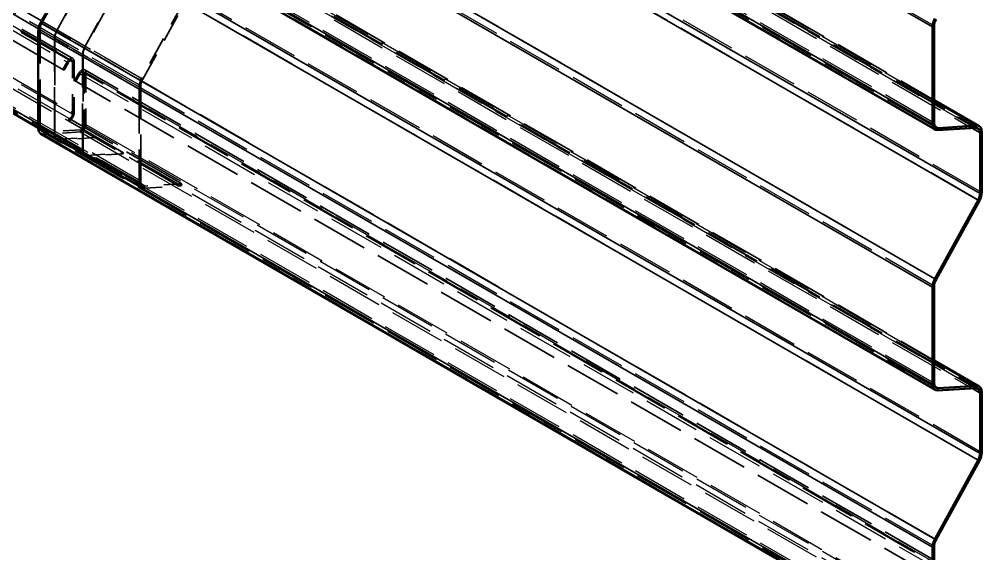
# Model space of a CAD drawing. Header units: inches. Extents: x 0.6 to 33.4, y 0.6 to 21.4.
# Drawn here: x 15.3 to 21.35, y 7.6 to 10.95 of the extents above; entities that cross this region are included whole.
import ezdxf

# ---------------------------------------------------------------- set-up
doc = ezdxf.new("R2010")
doc.units = ezdxf.units.IN
doc.header["$LTSCALE"] = 2
doc.header["$MEASUREMENT"] = 0
doc.linetypes.add('DASHED', pattern=[0.2067, 0.1654, -0.0413])
for name, color, linetype, lineweight in [('Hidden (ANSI)', 7, 'DASHED', 35), ('Hidden Narrow (ANSI)', 7, 'DASHED', 25), ('Visible (ANSI)', 7, 'Continuous', 50), ('Visible Narrow (ANSI)', 7, 'Continuous', 35)]:
    doc.layers.add(name, color=color, linetype=linetype, lineweight=lineweight)

msp = doc.modelspace()

# ---------------------------------------------------------------- linework, layer by layer
at = {"layer": 'Hidden (ANSI)', "color": 5, "ltscale": 1.118771, "true_color": 0x0000ff}
for p, q in [((15.641034, 10.705487), (10.735481, 13.53771)), ((15.633534, 10.692497), (10.727981, 13.524719)), ((15.577779, 10.637496), (10.672226, 13.469718))]:
    msp.add_line(p, q, dxfattribs=at)
at = {"layer": 'Hidden (ANSI)', "ltscale": 1.066696}
for p, q in [((21.060194, 10.272573), (15.447534, 13.513043)), ((15.709792, 13.508803), (21.322452, 10.268332)), ((21.060194, 8.639579), (15.447534, 11.88005)), ((15.709792, 11.87581), (21.322452, 8.635339)), ((21.32044, 7.382225), (15.70778, 10.622696)), ((21.060194, 7.006586), (15.447534, 10.247057))]:
    msp.add_line(p, q, dxfattribs=at)
at = {"layer": 'Hidden (ANSI)', "ltscale": 1.072555}
for p, q in [((15.717292, 13.521793), (21.04725, 10.44454)), ((15.717292, 11.8888), (21.04725, 8.811547))]:
    msp.add_line(p, q, dxfattribs=at)
at = {"layer": 'Hidden (ANSI)', "color": 5, "ltscale": 1.066696, "true_color": 0x0000ff}
msp.add_line((16.080395, 9.908609), (10.467735, 13.14908), dxfattribs=at)
at = {"layer": 'Hidden (ANSI)', "ltscale": 0.537363}
msp.add_line((15.446463, 10.926957), (15.718621, 11.421091), dxfattribs=at)
at = {"layer": 'Hidden (ANSI)', "color": 56, "ltscale": 0.541114, "true_color": 0x808000}
for p, q in [((15.537569, 10.877867), (15.811626, 11.37545)), ((15.814212, 11.374159), (15.540154, 10.876576)), ((15.714345, 10.775805), (15.988403, 11.273388)), ((15.990989, 11.272097), (15.716931, 10.774514))]:
    msp.add_line(p, q, dxfattribs=at)
at = {"layer": 'Hidden (ANSI)', "color": 5, "ltscale": 0.537363, "true_color": 0x0000ff}
for p, q in [((16.343724, 11.07427), (16.071566, 10.580136)), ((16.079323, 10.576262), (16.351481, 11.070396))]:
    msp.add_line(p, q, dxfattribs=at)
at = {"layer": 'Hidden (ANSI)', "ltscale": 0.903051}
msp.add_line((15.43459, 10.275668), (15.43459, 10.885299), dxfattribs=at)
at = {"layer": 'Hidden (ANSI)', "color": 56, "ltscale": 0.893587, "true_color": 0x808000}
for p, q in [((15.524746, 10.229634), (15.524746, 10.832877)), ((15.528282, 10.834918), (15.528282, 10.231676)), ((15.701523, 10.127572), (15.701523, 10.730815)), ((15.705059, 10.732856), (15.705059, 10.129614))]:
    msp.add_line(p, q, dxfattribs=at)
at = {"layer": 'Hidden (ANSI)', "color": 1, "ltscale": 0.051812, "true_color": 0xff0000}
for p, q in [((15.577779, 10.637496), (15.605034, 10.684703)), ((15.612534, 10.680373), (15.585279, 10.633166))]:
    msp.add_line(p, q, dxfattribs=at)
at = {"layer": 'Hidden (ANSI)', "color": 1, "ltscale": 0.014185, "true_color": 0xff0000}
for p, q in [((15.585279, 10.633166), (15.577779, 10.637496)), ((15.616994, 10.328561), (15.61268, 10.314881))]:
    msp.add_line(p, q, dxfattribs=at)
at = {"layer": 'Hidden (ANSI)', "color": 1, "ltscale": 0.380839, "true_color": 0xff0000}
for p, q in [((15.637883, 10.356285), (15.637883, 10.682884)), ((15.64849, 10.689007), (15.64849, 10.362409))]:
    msp.add_line(p, q, dxfattribs=at)
at = {"layer": 'Hidden (ANSI)', "ltscale": 1.072959}
msp.add_line((21.04725, 7.557272), (15.71528, 10.635686), dxfattribs=at)
at = {"layer": 'Hidden (ANSI)', "ltscale": 0.051812}
for p, q in [((15.652026, 10.567695), (15.67928, 10.614902)), ((15.659526, 10.563365), (15.68678, 10.610572))]:
    msp.add_line(p, q, dxfattribs=at)
at = {"layer": 'Hidden (ANSI)', "ltscale": 0.380839}
for p, q in [((15.71213, 10.613083), (15.71213, 10.286484)), ((15.722736, 10.619206), (15.722736, 10.292608))]:
    msp.add_line(p, q, dxfattribs=at)
at = {"layer": 'Hidden (ANSI)', "ltscale": 1.085688}
msp.add_line((21.04725, 7.452761), (15.652026, 10.567695), dxfattribs=at)
at = {"layer": 'Hidden (ANSI)', "color": 5, "ltscale": 0.884909, "true_color": 0x0000ff}
for p, q in [((16.056844, 10.528481), (16.056844, 9.931097)), ((16.067451, 9.937221), (16.067451, 10.534604))]:
    msp.add_line(p, q, dxfattribs=at)
at = {"layer": 'Hidden (ANSI)', "color": 5, "ltscale": 1.209482, "true_color": 0x0000ff}
for p, q in [((15.61268, 10.314881), (16.319787, 9.906633)), ((16.324101, 9.920312), (15.616994, 10.328561))]:
    msp.add_line(p, q, dxfattribs=at)
at = {"layer": 'Hidden (ANSI)', "color": 5, "ltscale": 1.109941, "true_color": 0x0000ff}
msp.add_line((16.072895, 9.895619), (15.423984, 10.270268), dxfattribs=at)
at = {"layer": 'Hidden (ANSI)', "ltscale": 0.339621}
for p, q in [((15.686927, 10.24508), (15.456495, 10.230507)), ((15.691241, 10.25876), (15.460809, 10.244186))]:
    msp.add_line(p, q, dxfattribs=at)
at = {"layer": 'Hidden (ANSI)', "color": 56, "ltscale": 0.334983, "true_color": 0x808000}
for p, q in [((15.554501, 10.200194), (15.781786, 10.214568)), ((15.780348, 10.210009), (15.553063, 10.195634)), ((15.957125, 10.107947), (15.729839, 10.093572)), ((15.731277, 10.098132), (15.958563, 10.112506))]:
    msp.add_line(p, q, dxfattribs=at)
at = {"layer": 'Hidden (ANSI)', "color": 56, "ltscale": 0.004662, "true_color": 0x808000}
for p, q in [((15.781786, 10.214568), (15.780348, 10.210009)), ((15.958563, 10.112506), (15.957125, 10.107947))]:
    msp.add_line(p, q, dxfattribs=at)
at = {"layer": 'Hidden (ANSI)', "color": 56, "ltscale": 0.237987, "true_color": 0x808000}
for p, q in [((15.781786, 10.214568), (15.958563, 10.112506)), ((15.538726, 10.198734), (15.715503, 10.096672)), ((15.541226, 10.203065), (15.718003, 10.101003)), ((15.780348, 10.210009), (15.957125, 10.107947))]:
    msp.add_line(p, q, dxfattribs=at)
at = {"layer": 'Hidden (ANSI)', "color": 5, "ltscale": 0.339621, "true_color": 0x0000ff}
for p, q in [((16.324101, 9.920312), (16.09367, 9.905739)), ((16.089355, 9.892059), (16.319787, 9.906633))]:
    msp.add_line(p, q, dxfattribs=at)
at = {"layer": 'Hidden (ANSI)', "color": 5, "ltscale": 0.014185, "true_color": 0x0000ff}
msp.add_line((16.319787, 9.906633), (16.324101, 9.920312), dxfattribs=at)
at = {"layer": 'Hidden (ANSI)', "ltscale": 0.044571}
msp.add_ellipse((15.478784, 10.910815), major_axis=(0.03125, 0.054127), ratio=0.57735027, start_param=1.60570291, end_param=2.35619449, dxfattribs=at)
at = {"layer": 'Hidden (ANSI)', "color": 56, "ltscale": 0.048144, "true_color": 0x808000}
for centre in [(15.572476, 10.860434), (15.749253, 10.758371)]:
    msp.add_ellipse(centre, major_axis=(0.03375, 0.058457), ratio=0.57735027, start_param=1.60570291, end_param=2.35619449, dxfattribs=at)
at = {"layer": 'Hidden (ANSI)', "color": 56, "ltscale": 0.044571, "true_color": 0x808000}
for centre in [(15.572476, 10.860434), (15.749253, 10.758371)]:
    msp.add_ellipse(centre, major_axis=(-0.03125, -0.054127), ratio=0.57735027, start_param=4.74729557, end_param=5.49778714, dxfattribs=at)
at = {"layer": 'Hidden (ANSI)', "color": 1, "ltscale": 0.080681, "true_color": 0xff0000}
msp.add_ellipse((15.623034, 10.67431), major_axis=(0.018, 0.031177), ratio=0.57735027, start_param=5.49778714, end_param=7.85398163, dxfattribs=at)
at = {"layer": 'Hidden (ANSI)', "color": 1, "ltscale": 0.047022, "true_color": 0xff0000}
msp.add_ellipse((15.623034, 10.67431), major_axis=(0.0105, 0.018187), ratio=0.57735027, start_param=5.49778714, end_param=7.85398163, dxfattribs=at)
at = {"layer": 'Hidden (ANSI)', "ltscale": 0.080681}
msp.add_ellipse((15.69728, 10.60451), major_axis=(0.018, 0.031177), ratio=0.57735027, start_param=5.49778714, end_param=7.85398163, dxfattribs=at)
at = {"layer": 'Hidden (ANSI)', "ltscale": 0.047022}
msp.add_ellipse((15.69728, 10.60451), major_axis=(0.0105, 0.018187), ratio=0.57735027, start_param=5.49778714, end_param=7.85398163, dxfattribs=at)
at = {"layer": 'Hidden (ANSI)', "color": 5, "ltscale": 0.055292, "true_color": 0x0000ff}
msp.add_ellipse((16.111645, 10.56012), major_axis=(-0.03875, -0.067117), ratio=0.57735027, start_param=4.74729557, end_param=5.49778714, dxfattribs=at)
at = {"layer": 'Hidden (ANSI)', "color": 5, "ltscale": 0.044571, "true_color": 0x0000ff}
msp.add_ellipse((16.111645, 10.56012), major_axis=(0.03125, 0.054127), ratio=0.57735027, start_param=1.60570291, end_param=2.35619449, dxfattribs=at)
at = {"layer": 'Hidden (ANSI)', "color": 1, "ltscale": 0.068115, "true_color": 0xff0000}
msp.add_ellipse((15.623034, 10.347712), major_axis=(-0.018, -0.031177), ratio=0.57735027, start_param=0.36651914, end_param=2.35619449, dxfattribs=at)
at = {"layer": 'Hidden (ANSI)', "color": 1, "ltscale": 0.039692, "true_color": 0xff0000}
msp.add_ellipse((15.623034, 10.347712), major_axis=(-0.0105, -0.018187), ratio=0.57735027, start_param=0.36651914, end_param=2.35619449, dxfattribs=at)
at = {"layer": 'Hidden (ANSI)', "ltscale": 0.068464}
msp.add_ellipse((15.478784, 10.301184), major_axis=(-0.03125, -0.054127), ratio=0.57735027, start_param=5.49778714, end_param=6.64970445, dxfattribs=at)
at = {"layer": 'Hidden (ANSI)', "ltscale": 0.068115}
msp.add_ellipse((15.69728, 10.277911), major_axis=(-0.018, -0.031177), ratio=0.57735027, start_param=0.36651914, end_param=2.35619449, dxfattribs=at)
at = {"layer": 'Hidden (ANSI)', "ltscale": 0.039692}
msp.add_ellipse((15.69728, 10.277911), major_axis=(-0.0105, -0.018187), ratio=0.57735027, start_param=0.36651914, end_param=2.35619449, dxfattribs=at)
at = {"layer": 'Hidden (ANSI)', "ltscale": 0.026952}
msp.add_ellipse((15.478784, 10.301184), major_axis=(-0.03875, -0.067117), ratio=0.57735027, start_param=0, end_param=0.36651914, dxfattribs=at)
at = {"layer": 'Hidden (ANSI)', "color": 56, "ltscale": 0.073949, "true_color": 0x808000}
for centre in [(15.572476, 10.257191), (15.749253, 10.155129)]:
    msp.add_ellipse(centre, major_axis=(-0.03375, -0.058457), ratio=0.57735027, start_param=5.49778714, end_param=6.64970445, dxfattribs=at)
at = {"layer": 'Hidden (ANSI)', "color": 56, "ltscale": 0.068464, "true_color": 0x808000}
for centre in [(15.572476, 10.257191), (15.749253, 10.155129)]:
    msp.add_ellipse(centre, major_axis=(-0.03125, -0.054127), ratio=0.57735027, start_param=5.49778714, end_param=6.64970445, dxfattribs=at)
at = {"layer": 'Hidden (ANSI)', "color": 5, "ltscale": 0.08492, "true_color": 0x0000ff}
msp.add_ellipse((16.111645, 9.962736), major_axis=(-0.03875, -0.067117), ratio=0.57735027, start_param=5.49778714, end_param=6.64970445, dxfattribs=at)
at = {"layer": 'Hidden (ANSI)', "color": 5, "ltscale": 0.068464, "true_color": 0x0000ff}
msp.add_ellipse((16.111645, 9.962736), major_axis=(-0.03125, -0.054127), ratio=0.57735027, start_param=5.49778714, end_param=6.64970445, dxfattribs=at)
at = {"layer": 'Hidden Narrow (ANSI)', "ltscale": 1.066696}
for p, q in [((21.04725, 10.910815), (15.43459, 14.151286)), ((21.04725, 10.301184), (15.43459, 13.541654)), ((15.456495, 13.496493), (21.069155, 10.256022)), ((15.696517, 13.511673), (21.309178, 10.271203)), ((21.346003, 10.245845), (15.733343, 13.486315)), ((21.331281, 9.813614), (15.718621, 13.054084)), ((21.346003, 9.865269), (15.733343, 13.10574)), ((21.04725, 9.277822), (15.43459, 12.518293)), ((21.059123, 9.319479), (15.446463, 12.55995)), ((21.04725, 8.66819), (15.43459, 11.908661)), ((15.456495, 11.8635), (21.069155, 8.623029)), ((15.696517, 11.87868), (21.309178, 8.638209)), ((21.346003, 8.612851), (15.733343, 11.853322)), ((21.331281, 8.18062), (15.718621, 11.421091)), ((21.346003, 8.232276), (15.733343, 11.472747)), ((21.04725, 7.644829), (15.43459, 10.885299)), ((21.059123, 7.686486), (15.446463, 10.926957)), ((15.722736, 10.619206), (21.335396, 7.378736)), ((21.04725, 7.035197), (15.43459, 10.275668)), ((15.722736, 10.292608), (21.335396, 7.052137)), ((15.456495, 10.230507), (21.069155, 6.990036)), ((15.686927, 10.24508), (21.299587, 7.00461))]:
    msp.add_line(p, q, dxfattribs=at)
at = {"layer": 'Hidden Narrow (ANSI)', "color": 5, "ltscale": 1.066696, "true_color": 0x0000ff}
for p, q in [((16.079323, 10.576262), (10.466663, 13.816733)), ((16.067451, 10.534604), (10.454791, 13.775075)), ((16.067451, 9.937221), (10.454791, 13.177691)), ((10.476695, 13.13253), (16.089355, 9.892059)), ((16.09367, 9.905739), (10.481009, 13.14621))]:
    msp.add_line(p, q, dxfattribs=at)
at = {"layer": 'Hidden Narrow (ANSI)', "color": 5, "ltscale": 1.118771, "true_color": 0x0000ff}
for p, q in [((10.699481, 13.516925), (15.605034, 10.684703)), ((15.637883, 10.682884), (10.73233, 13.515106)), ((10.742937, 13.52123), (15.64849, 10.689007)), ((15.637883, 10.356285), (10.73233, 13.188507)), ((10.742937, 13.194631), (15.64849, 10.362409)), ((10.707127, 13.147104), (15.61268, 10.314881)), ((15.616994, 10.328561), (10.711441, 13.160783))]:
    msp.add_line(p, q, dxfattribs=at)
at = {"layer": 'Hidden Narrow (ANSI)', "ltscale": 1.062439}
for p, q in [((21.051071, 10.282633), (15.460809, 13.510173)), ((21.051071, 8.64964), (15.460809, 11.877179)), ((21.051071, 7.016647), (15.460809, 10.244186))]:
    msp.add_line(p, q, dxfattribs=at)
at = {"layer": 'Hidden Narrow (ANSI)', "ltscale": 1.075867}
for p, q in [((21.04725, 10.438596), (15.700832, 13.525353)), ((21.04725, 8.805603), (15.700832, 11.89236))]:
    msp.add_line(p, q, dxfattribs=at)
at = {"layer": 'Hidden Narrow (ANSI)', "ltscale": 1.056864}
for p, q in [((15.722736, 13.480192), (21.283663, 10.269589)), ((15.722736, 11.847198), (21.283663, 8.636596))]:
    msp.add_line(p, q, dxfattribs=at)
at = {"layer": 'Hidden Narrow (ANSI)', "color": 5, "ltscale": 1.071988, "true_color": 0x0000ff}
msp.add_line((15.444843, 10.941975), (16.071566, 10.580136), dxfattribs=at)
at = {"layer": 'Hidden Narrow (ANSI)', "ltscale": 0.014185}
for p, q in [((15.43459, 10.885299), (15.423984, 10.879176)), ((15.446463, 10.926957), (15.438706, 10.930831)), ((15.71213, 10.613083), (15.722736, 10.619206)), ((15.43459, 10.275668), (15.423984, 10.269544)), ((15.71213, 10.286484), (15.722736, 10.292608)), ((15.460809, 10.244186), (15.456495, 10.230507)), ((15.691241, 10.25876), (15.686927, 10.24508))]:
    msp.add_line(p, q, dxfattribs=at)
at = {"layer": 'Hidden Narrow (ANSI)', "color": 5, "ltscale": 1.0804, "true_color": 0x0000ff}
msp.add_line((15.425204, 10.893159), (16.056844, 10.528481), dxfattribs=at)
at = {"layer": 'Hidden Narrow (ANSI)', "color": 56, "ltscale": 0.237987, "true_color": 0x808000}
for p, q in [((15.537569, 10.877867), (15.714345, 10.775805)), ((15.540154, 10.876576), (15.716931, 10.774514)), ((15.524746, 10.832877), (15.701523, 10.730815)), ((15.528282, 10.834918), (15.705059, 10.732856)), ((15.524746, 10.229634), (15.701523, 10.127572)), ((15.528282, 10.231676), (15.705059, 10.129614)), ((15.553063, 10.195634), (15.729839, 10.093572)), ((15.554501, 10.200194), (15.731277, 10.098132))]:
    msp.add_line(p, q, dxfattribs=at)
at = {"layer": 'Hidden Narrow (ANSI)', "color": 5, "ltscale": 0.010001, "true_color": 0x0000ff}
msp.add_line((15.612534, 10.680373), (15.605034, 10.684703), dxfattribs=at)
at = {"layer": 'Hidden Narrow (ANSI)', "ltscale": 1.080204}
msp.add_line((15.67928, 10.614902), (21.04725, 7.515703), dxfattribs=at)
at = {"layer": 'Hidden Narrow (ANSI)', "ltscale": 1.063874}
msp.add_line((21.30994, 7.381185), (15.71213, 10.613083), dxfattribs=at)
at = {"layer": 'Hidden Narrow (ANSI)', "color": 5, "ltscale": 0.014185, "true_color": 0x0000ff}
for p, q in [((16.071566, 10.580136), (16.079323, 10.576262)), ((16.056844, 10.528481), (16.067451, 10.534604)), ((16.056844, 9.931097), (16.067451, 9.937221)), ((16.089355, 9.892059), (16.09367, 9.905739))]:
    msp.add_line(p, q, dxfattribs=at)
at = {"layer": 'Hidden Narrow (ANSI)', "color": 5, "ltscale": 1.082487, "true_color": 0x0000ff}
msp.add_line((15.423984, 10.296479), (16.056844, 9.931097), dxfattribs=at)
at = {"layer": 'Hidden Narrow (ANSI)', "ltscale": 1.073593}
msp.add_line((21.04725, 7.206251), (15.71213, 10.286484), dxfattribs=at)
at = {"layer": 'Hidden Narrow (ANSI)', "ltscale": 1.077797}
msp.add_line((21.04725, 7.166466), (15.691241, 10.25876), dxfattribs=at)
at = {"layer": 'Visible (ANSI)'}
for p, q in [((21.052694, 10.259582), (15.440034, 13.500053)), ((21.052694, 8.626589), (15.440034, 11.86706)), ((15.438706, 10.930831), (15.710864, 11.424965)), ((15.423984, 10.269544), (15.423984, 10.879176)), ((21.036644, 10.904691), (21.036644, 10.29506)), ((21.04725, 10.301184), (21.04725, 10.910815)), ((21.04725, 10.44454), (21.329952, 10.281322)), ((21.069155, 10.256022), (21.309178, 10.271203)), ((21.313492, 10.284882), (21.073469, 10.269702)), ((21.052694, 6.993596), (15.440034, 10.234067)), ((21.335396, 10.239721), (21.335396, 9.859145)), ((21.346003, 9.865269), (21.346003, 10.245845)), ((21.323524, 9.817488), (21.051366, 9.323354)), ((21.059123, 9.319479), (21.331281, 9.813614)), ((21.036644, 9.271698), (21.036644, 8.662067)), ((21.04725, 8.66819), (21.04725, 9.277822)), ((21.04725, 8.811547), (21.329952, 8.648329)), ((21.313492, 8.651889), (21.073469, 8.636709)), ((21.069155, 8.623029), (21.309178, 8.638209)), ((21.335396, 8.606728), (21.335396, 8.226152)), ((21.346003, 8.232276), (21.346003, 8.612851)), ((21.323524, 8.184495), (21.051366, 7.69036)), ((21.059123, 7.686486), (21.331281, 8.18062)), ((21.036644, 7.638705), (21.036644, 7.029074)), ((21.04725, 7.035197), (21.04725, 7.644829))]:
    msp.add_line(p, q, dxfattribs=at)
at = {"layer": 'Visible (ANSI)', "color": 5, "true_color": 0x0000ff}
msp.add_line((15.423984, 10.270268), (10.460235, 13.13609), dxfattribs=at)
at = {"layer": 'Visible (ANSI)'}
for centre, major_axis, start_param, end_param in [((21.091444, 10.93633), (-0.03875, -0.067117), 4.74729557, 5.49778714), ((21.091444, 10.93633), (0.03125, 0.054127), 1.60570291, 2.35619449), ((15.478784, 10.910815), (0.03875, 0.067117), 1.60570291, 2.35619449), ((21.091444, 10.326699), (-0.03875, -0.067117), 5.49778714, 6.64970445), ((21.091444, 10.326699), (-0.03125, -0.054127), 5.49778714, 6.64970445), ((21.291202, 10.214205), (0.03125, 0.054127), 5.49778714, 6.64970445), ((21.291202, 10.214205), (0.03875, 0.067117), 5.49778714, 6.64970445), ((15.478784, 10.301184), (-0.03875, -0.067117), 5.49778714, 6.28318531), ((21.291202, 9.83363), (-0.03125, -0.054127), 1.60570291, 2.35619449), ((21.291202, 9.83363), (0.03875, 0.067117), 4.74729557, 5.49778714), ((21.091444, 9.303337), (-0.03875, -0.067117), 4.74729557, 5.49778714), ((21.091444, 9.303337), (0.03125, 0.054127), 1.60570291, 2.35619449), ((21.091444, 8.693706), (-0.03875, -0.067117), 5.49778714, 6.64970445), ((21.091444, 8.693706), (-0.03125, -0.054127), 5.49778714, 6.64970445), ((21.291202, 8.581212), (0.03875, 0.067117), 5.49778714, 6.64970445), ((21.291202, 8.581212), (0.03125, 0.054127), 5.49778714, 6.64970445), ((21.291202, 8.200637), (-0.03125, -0.054127), 1.60570291, 2.35619449), ((21.291202, 8.200637), (0.03875, 0.067117), 4.74729557, 5.49778714), ((21.091444, 7.670344), (-0.03875, -0.067117), 4.74729557, 5.49778714), ((21.091444, 7.670344), (0.03125, 0.054127), 1.60570291, 2.35619449)]:
    msp.add_ellipse(centre, major_axis=major_axis, ratio=0.57735027, start_param=start_param, end_param=end_param, dxfattribs=at)
at = {"layer": 'Visible Narrow (ANSI)'}
for p, q in [((15.423984, 14.145162), (21.036644, 10.904691)), ((15.423984, 13.535531), (21.036644, 10.29506)), ((15.710864, 13.057959), (21.323524, 9.817488)), ((15.722736, 13.099616), (21.335396, 9.859145)), ((15.423984, 12.512169), (21.036644, 9.271698)), ((15.438706, 12.563824), (21.051366, 9.323354)), ((15.423984, 11.902537), (21.036644, 8.662067)), ((15.710864, 11.424965), (21.323524, 8.184495)), ((15.722736, 11.466623), (21.335396, 8.226152)), ((15.423984, 10.879176), (21.036644, 7.638705)), ((15.438706, 10.930831), (21.051366, 7.69036)), ((21.036644, 10.904691), (21.04725, 10.910815)), ((21.313492, 10.284882), (21.04725, 10.438596)), ((21.036644, 10.29506), (21.04725, 10.301184)), ((21.073469, 10.269702), (21.051071, 10.282633)), ((21.309178, 10.271203), (21.313492, 10.284882)), ((15.423984, 10.269544), (21.036644, 7.029074)), ((21.069155, 10.256022), (21.073469, 10.269702)), ((21.283663, 10.269589), (21.335396, 10.239721)), ((21.335396, 10.239721), (21.346003, 10.245845)), ((21.335396, 9.859145), (21.346003, 9.865269)), ((21.323524, 9.817488), (21.331281, 9.813614)), ((21.051366, 9.323354), (21.059123, 9.319479)), ((21.036644, 9.271698), (21.04725, 9.277822)), ((21.313492, 8.651889), (21.04725, 8.805603)), ((21.036644, 8.662067), (21.04725, 8.66819)), ((21.073469, 8.636709), (21.051071, 8.64964)), ((21.309178, 8.638209), (21.313492, 8.651889)), ((21.069155, 8.623029), (21.073469, 8.636709)), ((21.283663, 8.636596), (21.335396, 8.606728)), ((21.335396, 8.606728), (21.346003, 8.612851)), ((21.335396, 8.226152), (21.346003, 8.232276)), ((21.323524, 8.184495), (21.331281, 8.18062)), ((21.051366, 7.69036), (21.059123, 7.686486)), ((21.036644, 7.638705), (21.04725, 7.644829))]:
    msp.add_line(p, q, dxfattribs=at)
at = {"layer": 'Visible Narrow (ANSI)', "color": 5, "true_color": 0x0000ff}
for p, q in [((10.458906, 13.820607), (15.444843, 10.941975)), ((10.444184, 13.768952), (15.425204, 10.893159)), ((10.444184, 13.171568), (15.423984, 10.296479))]:
    msp.add_line(p, q, dxfattribs=at)

doc.saveas('drawing.dxf')
